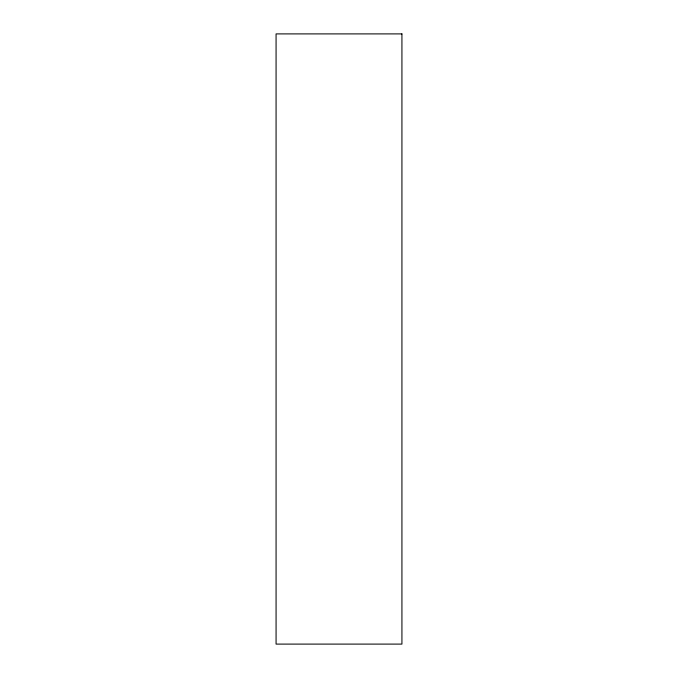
<?xml version="1.0" encoding="UTF-8"?>
<svg xmlns="http://www.w3.org/2000/svg" width="678" height="678" viewBox="0 0 678 678"><rect width="100%" height="100%" fill="white"/><g stroke="black" fill="none" stroke-linecap="round" stroke-linejoin="round"><path stroke-width="1.02" d="M401.927 33.9L276.073 33.9L276.073 644.1L401.927 644.1L401.927 33.9"/></g></svg>
